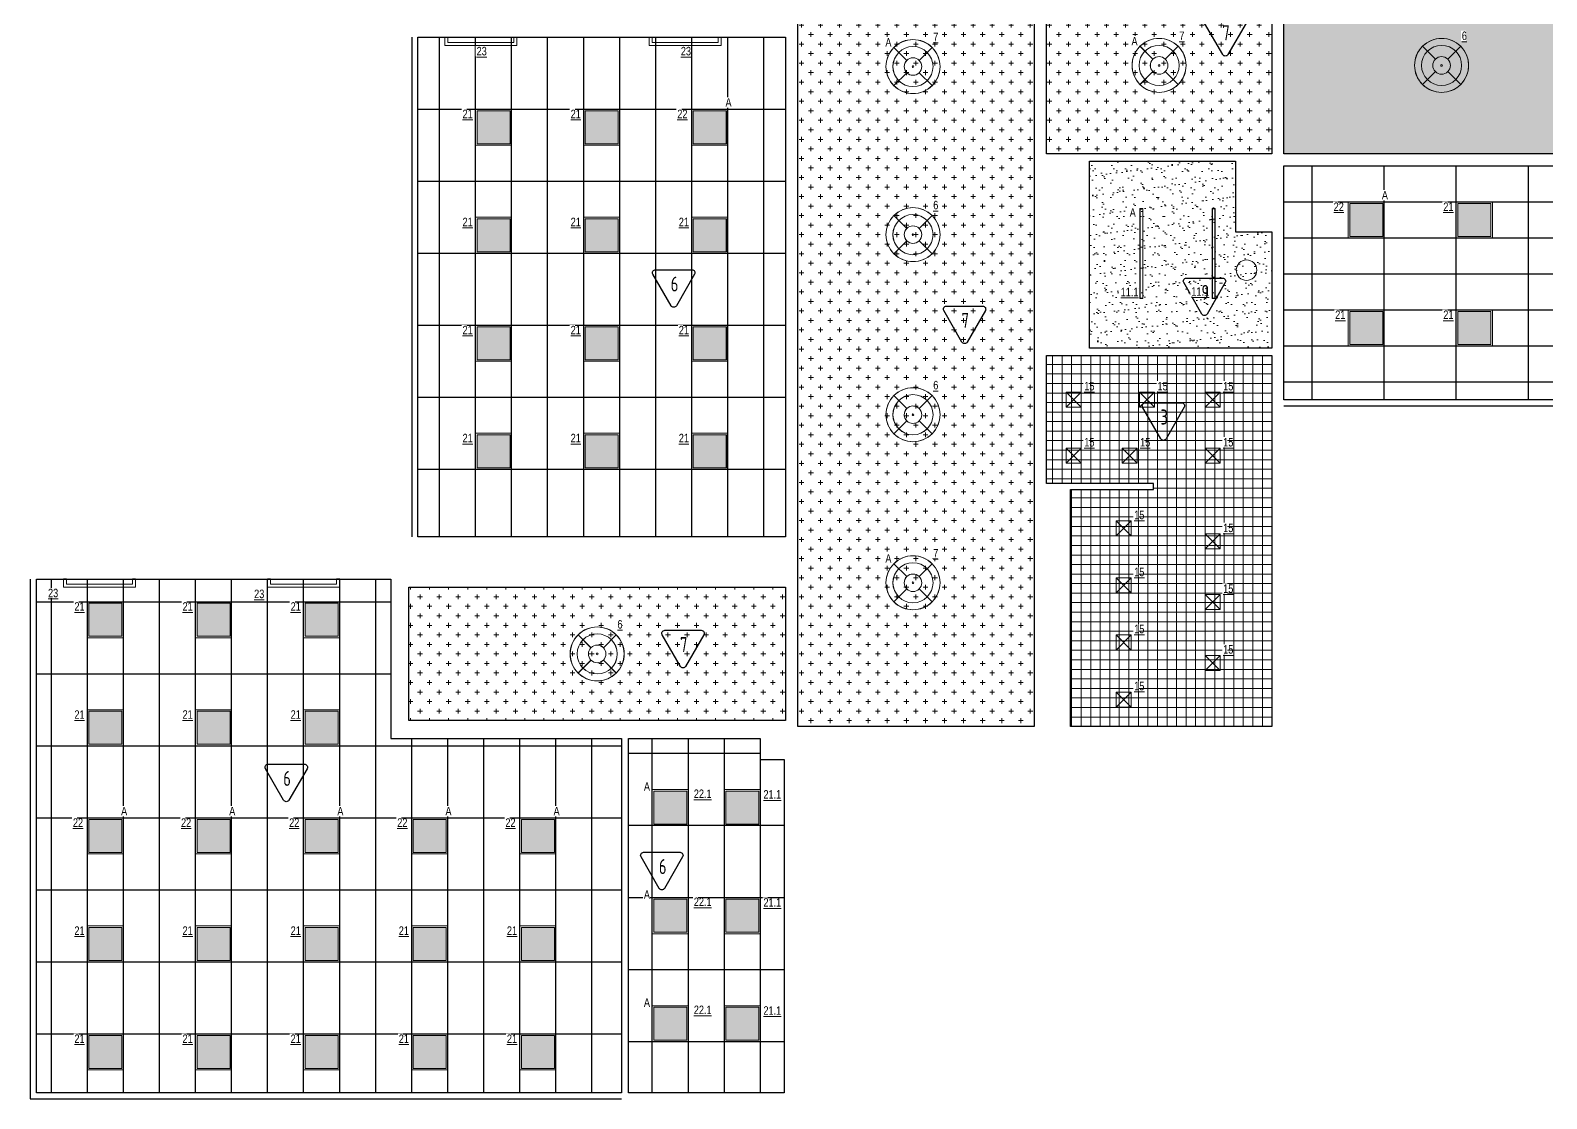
# Model space of a CAD drawing. Header units: millimetres. Extents: x -510890 to 418982, y -118257 to 141350.
# Drawn here: x 58322 to 83567, y 55456 to 73255 of the extents above; entities that cross this region are included whole.
import ezdxf

# ---------------------------------------------------------------- set-up
doc = ezdxf.new("R2010")
doc.units = ezdxf.units.MM
for name, color, linetype, lineweight in [('_ЭОМ_ОБЩ_Освещение_текст', 250, 'Continuous', 18), ('_ЭОМ_ОБЩ_Освещение_текст тип светильника', 172, 'Continuous', 50), ('_ЭОМ_светильник А', 1, 'Continuous', 35), ('_ЭОМ_светильник Р', 4, 'Continuous', 35), ('АР_Потолки_Штриховка', 252, 'Continuous', 0)]:
    doc.layers.add(name, color=color, linetype=linetype, lineweight=lineweight)
doc.layers.add('X-ref Light', color=250, linetype='Continuous')
doc.layers.add('АР_Потолок_Грильято_черный_50х50', color=7, linetype='Continuous', lineweight=5, true_color=0xfa3e00)
doc.layers.add('АР_Потолок_Покраска', color=7, linetype='Continuous', lineweight=5, true_color=0x007399)
doc.layers.get('X-ref Light').off()
doc.styles.add('ISOCPEUR', font='isocpeur.ttf', dxfattribs={"height": 800})
doc.styles.add('ГОСТ', font='cad.shx', dxfattribs={"width": 0.8})
pattern_1 = [(0, (134938.16, 0), (158.75, 158.75), [79.375, -238.125]), (90, (134977.84, -39.69), (-158.75, 158.75), [79.375, -238.125])]

# ---------------------------------------------------------------- blocks, each defined once
blk = doc.blocks.new('A$C4757d704')
at = {"true_color": 0xf8f6b0, "transparency": 33554687}
h = blk.add_hatch(color=51, dxfattribs=at)
h.dxf.hatch_style = 1
h.paths.add_polyline_path([(214, 686), (132, 768, 0.198841), (0, 450, 0.198983), (132, 132), (214, 214, -0.198912), (116, 450, -0.198912)])
edge = h.paths.add_edge_path()
edge.add_arc((450, 450), 334, 135, 180)
edge.add_arc((450, 450), 334, 180, 225)
edge.add_line((214, 214), (347, 347))
edge.add_ellipse((450, 450), major_axis=(-146, 0), ratio=1, start_angle=315, end_angle=405, ccw=False)
edge.add_line((347, 553), (214, 686))
edge = h.paths.add_edge_path()
edge.add_line((214, 686), (347, 553))
edge.add_ellipse((450, 450), major_axis=(-146, 0), ratio=1, start_angle=225, end_angle=315, ccw=False)
edge.add_line((553, 553), (686, 686))
edge.add_arc((450, 450), 334, 45, 135)
h.paths.add_polyline_path([(132, 768), (214, 686, -0.414214), (686, 686), (768, 768, 0.414374)])
h.paths.add_polyline_path([(768, 768), (686, 686, -0.198912), (784, 450, -0.198912), (686, 214), (768, 132, 0.198983), (900, 450, 0.198841)])
edge = h.paths.add_edge_path()
edge.add_line((686, 686), (553, 553))
edge.add_ellipse((450, 450), major_axis=(-146, 0), ratio=1, start_angle=495, end_angle=585, ccw=False)
edge.add_line((553, 347), (686, 214))
edge.add_arc((450, 450), 334, 315, 360)
edge.add_arc((450, 450), 334, 0, 45)
edge = h.paths.add_edge_path()
edge.add_ellipse((450, 450), major_axis=(-146, 0), ratio=1, start_angle=405, end_angle=495, ccw=False)
edge.add_line((347, 347), (214, 214))
edge.add_arc((450, 450), 334, 225, 315)
edge.add_line((686, 214), (553, 347))
h.paths.add_polyline_path([(768, 132), (686, 214, -0.414214), (214, 214), (132, 132, 0.414054)])
edge = h.paths.add_edge_path()
edge.add_ellipse((450, 450), major_axis=(-146, 0), ratio=1, start_angle=495, end_angle=585)
edge.add_ellipse((450, 450), major_axis=(-146, 0), ratio=1, start_angle=225, end_angle=315)
edge.add_ellipse((450, 450), major_axis=(-146, 0), ratio=1, start_angle=315, end_angle=405)
edge.add_ellipse((450, 450), major_axis=(-146, 0), ratio=1, start_angle=405, end_angle=495)
edge = h.paths.add_edge_path(flags=0)
edge.add_ellipse((450, 450), major_axis=(-14.6, 0), ratio=1, start_angle=0, end_angle=360)
edge = h.paths.add_edge_path(flags=16)
edge.add_ellipse((450, 450), major_axis=(-14.6, 0), ratio=1, start_angle=0, end_angle=360)
at = {"layer": 'АР_Потолки_Штриховка', "color": 18, "ltscale": 100, "true_color": 0x000000}
for points in [[(132, 768), (347, 553)], [(768, 768), (553, 553)], [(347, 347), (132, 132)], [(553, 347), (768, 132)]]:
    blk.add_lwpolyline(points, dxfattribs=at)
for radius in [450, 334]:
    blk.add_circle((450, 450), radius, dxfattribs=at)
for major_axis in [(-146, 0), (-146, 0), (-14.6, 0)]:
    blk.add_ellipse((450, 450), major_axis=major_axis, ratio=1, start_param=3.926991, end_param=10.210176, dxfattribs=at)
blk = doc.blocks.new('RVE-PLS5070-1500-P')
at = {"color": 0, "linetype": 'ByBlock', "lineweight": -2, "ltscale": 40}
for points in [[(750, -25), (-750, -25), (-750, 25), (750, 25)], [(745, -20), (-745, -20), (-745, 20), (745, 20)]]:
    blk.add_lwpolyline(points, close=True, dxfattribs=at)
blk = doc.blocks.new('Кососвет')
at = {"color": 0, "linetype": 'ByBlock', "lineweight": -2, "ltscale": 40}
for points in [[(-600, 26), (600, 26), (600, -111)], [(-600, 26), (-600, -111)], [(-600, -111), (-550, -111)], [(-550, -24), (550, -24)], [(-550, -111), (-550, -24)], [(600, -111), (550, -111), (550, -24)]]:
    blk.add_lwpolyline(points, dxfattribs=at)
blk = doc.blocks.new('RVE-SLIM-PRIME-595')
at = {"color": 0, "linetype": 'ByBlock', "lineweight": -2, "ltscale": 40}
for points in [[(300, -300), (-300, -300), (-300, 300), (300, 300)], [(275, -275), (-275, -275), (-275, 275), (275, 275)]]:
    blk.add_lwpolyline(points, close=True, dxfattribs=at)
blk = doc.blocks.new('светильник школа коридор')
at = {"color": 0, "linetype": 'ByBlock', "lineweight": -2}
for points in [[(-318, 318), (-103, 103)], [(318, 318), (103, 103)], [(-103, -103), (-318, -318)], [(103, -103), (318, -318)]]:
    blk.add_lwpolyline(points, dxfattribs=at)
blk.add_circle((0, 0), 334, dxfattribs=at)
for major_axis in [(-450, 0), (-146, 0), (-146, 0), (-14.6, 0)]:
    blk.add_ellipse((0, 0), major_axis=major_axis, ratio=1, start_param=3.926991, end_param=10.210176, dxfattribs=at)
blk = doc.blocks.new('40 НА 40 ГРИЛЬЯТО ДЛЯ 50')
at = {"color": 0, "linetype": 'ByBlock', "lineweight": -2, "ltscale": 100}
for points in [[(125, -125), (-125, -125), (-125, 125), (125, 125), (125, -125)], [(125, 125), (-125, -125)], [(-125, 125), (125, -125)]]:
    blk.add_lwpolyline(points, dxfattribs=at)
blk = doc.blocks.new('A$C3d4fb99f')
at = {"layer": '_ЭОМ_ОБЩ_Освещение_текст', "color": 18, "lineweight": 18, "ltscale": 100, "true_color": 0x000000}
blk.add_circle((15639, -14951), 171, dxfattribs=at)
at = {"layer": 'АР_Потолки_Штриховка', "color": 18, "lineweight": 18, "ltscale": 100, "true_color": 0x000000}
for points in [[(3403, -12869), (2803, -12869), (2803, -12269), (3403, -12269)], [(3378, -12844), (2828, -12844), (2828, -12294), (3378, -12294)], [(5203, -12869), (4603, -12869), (4603, -12269), (5203, -12269)], [(5178, -12844), (4628, -12844), (4628, -12294), (5178, -12294)], [(7003, -12869), (6403, -12869), (6403, -12269), (7003, -12269)], [(6978, -12844), (6428, -12844), (6428, -12294), (6978, -12294)], [(17931, -14414), (17331, -14414), (17331, -13814), (17931, -13814)], [(17906, -14389), (17356, -14389), (17356, -13839), (17906, -13839)], [(19731, -14414), (19131, -14414), (19131, -13814), (19731, -13814)], [(19706, -14389), (19156, -14389), (19156, -13839), (19706, -13839)], [(3403, -14669), (2803, -14669), (2803, -14069), (3403, -14069)], [(3378, -14644), (2828, -14644), (2828, -14094), (3378, -14094)], [(5203, -14669), (4603, -14669), (4603, -14069), (5203, -14069)], [(5178, -14644), (4628, -14644), (4628, -14094), (5178, -14094)], [(7003, -14669), (6403, -14669), (6403, -14069), (7003, -14069)], [(6978, -14644), (6428, -14644), (6428, -14094), (6978, -14094)], [(17931, -16214), (17331, -16214), (17331, -15614), (17931, -15614)], [(17906, -16189), (17356, -16189), (17356, -15639), (17906, -15639)], [(19731, -16214), (19131, -16214), (19131, -15614), (19731, -15614)], [(19706, -16189), (19156, -16189), (19156, -15639), (19706, -15639)], [(3403, -16469), (2803, -16469), (2803, -15869), (3403, -15869)], [(3378, -16444), (2828, -16444), (2828, -15894), (3378, -15894)], [(5203, -16469), (4603, -16469), (4603, -15869), (5203, -15869)], [(5178, -16444), (4628, -16444), (4628, -15894), (5178, -15894)], [(7003, -16469), (6403, -16469), (6403, -15869), (7003, -15869)], [(6978, -16444), (6428, -16444), (6428, -15894), (6978, -15894)], [(3403, -18269), (2803, -18269), (2803, -17669), (3403, -17669)], [(5203, -18269), (4603, -18269), (4603, -17669), (5203, -17669)], [(7003, -18269), (6403, -18269), (6403, -17669), (7003, -17669)], [(3378, -18244), (2828, -18244), (2828, -17694), (3378, -17694)], [(5178, -18244), (4628, -18244), (4628, -17694), (5178, -17694)], [(6978, -18244), (6428, -18244), (6428, -17694), (6978, -17694)], [(-3059, -21075), (-3659, -21075), (-3659, -20475), (-3059, -20475)], [(-3084, -21050), (-3634, -21050), (-3634, -20500), (-3084, -20500)], [(-1259, -21075), (-1859, -21075), (-1859, -20475), (-1259, -20475)], [(-1284, -21050), (-1834, -21050), (-1834, -20500), (-1284, -20500)], [(541, -21075), (-59, -21075), (-59, -20475), (541, -20475)], [(516, -21050), (-34, -21050), (-34, -20500), (516, -20500)], [(-3059, -22875), (-3659, -22875), (-3659, -22275), (-3059, -22275)], [(-3084, -22850), (-3634, -22850), (-3634, -22300), (-3084, -22300)], [(-1259, -22875), (-1859, -22875), (-1859, -22275), (-1259, -22275)], [(-1284, -22850), (-1834, -22850), (-1834, -22300), (-1284, -22300)], [(541, -22875), (-59, -22875), (-59, -22275), (541, -22275)], [(516, -22850), (-34, -22850), (-34, -22300), (516, -22300)], [(-3059, -24675), (-3659, -24675), (-3659, -24075), (-3059, -24075)], [(-3084, -24650), (-3634, -24650), (-3634, -24100), (-3084, -24100)], [(-1259, -24675), (-1859, -24675), (-1859, -24075), (-1259, -24075)], [(-1284, -24650), (-1834, -24650), (-1834, -24100), (-1284, -24100)], [(541, -24675), (-59, -24675), (-59, -24075), (541, -24075)], [(516, -24650), (-34, -24650), (-34, -24100), (516, -24100)], [(2341, -24675), (1741, -24675), (1741, -24075), (2341, -24075)], [(2316, -24650), (1766, -24650), (1766, -24100), (2316, -24100)], [(4141, -24675), (3541, -24675), (3541, -24075), (4141, -24075)], [(4116, -24650), (3566, -24650), (3566, -24100), (4116, -24100)], [(-3059, -26475), (-3659, -26475), (-3659, -25875), (-3059, -25875)], [(-3084, -26450), (-3634, -26450), (-3634, -25900), (-3084, -25900)], [(-1259, -26475), (-1859, -26475), (-1859, -25875), (-1259, -25875)], [(-1284, -26450), (-1834, -26450), (-1834, -25900), (-1284, -25900)], [(541, -26475), (-59, -26475), (-59, -25875), (541, -25875)], [(516, -26450), (-34, -26450), (-34, -25900), (516, -25900)], [(2341, -26475), (1741, -26475), (1741, -25875), (2341, -25875)], [(2316, -26450), (1766, -26450), (1766, -25900), (2316, -25900)], [(4141, -26475), (3541, -26475), (3541, -25875), (4141, -25875)], [(4116, -26450), (3566, -26450), (3566, -25900), (4116, -25900)], [(-3059, -28275), (-3659, -28275), (-3659, -27675), (-3059, -27675)], [(-3084, -28250), (-3634, -28250), (-3634, -27700), (-3084, -27700)], [(-1259, -28275), (-1859, -28275), (-1859, -27675), (-1259, -27675)], [(-1284, -28250), (-1834, -28250), (-1834, -27700), (-1284, -27700)], [(541, -28275), (-59, -28275), (-59, -27675), (541, -27675)], [(516, -28250), (-34, -28250), (-34, -27700), (516, -27700)], [(2341, -28275), (1741, -28275), (1741, -27675), (2341, -27675)], [(2316, -28250), (1766, -28250), (1766, -27700), (2316, -27700)], [(4141, -28275), (3541, -28275), (3541, -27675), (4141, -27675)], [(4116, -28250), (3566, -28250), (3566, -27700), (4116, -27700)]]:
    blk.add_lwpolyline(points, close=True, dxfattribs=at)
at = {"layer": '_ЭОМ_светильник А', "color": 18, "lineweight": 18, "ltscale": 100, "true_color": 0x000000}
for p in [(6703, -12569), (17631, -14114), (6046, -23905), (-3359, -24375), (-1559, -24375), (241, -24375), (2041, -24375), (3841, -24375), (6046, -25705), (6046, -27505)]:
    blk.add_blockref('RVE-SLIM-PRIME-595', p, dxfattribs=at)
at = {"layer": '_ЭОМ_светильник Р', "color": 18, "lineweight": 18, "ltscale": 100, "true_color": 0x000000, "rotation": 180}
for p in [(2891, -11180), (6291, -11180), (-3459, -20207), (-59, -20207)]:
    blk.add_blockref('Кососвет', p, dxfattribs=at)
at = {"layer": '_ЭОМ_светильник Р', "color": 18, "lineweight": 18, "ltscale": 100, "true_color": 0x000000}
for name, p in [('светильник школа коридор', (18886, -11540)), ('RVE-SLIM-PRIME-595', (3103, -12569)), ('RVE-SLIM-PRIME-595', (4903, -12569)), ('светильник школа коридор', (10086, -14359)), ('RVE-SLIM-PRIME-595', (19431, -14114)), ('RVE-SLIM-PRIME-595', (3103, -14369)), ('RVE-SLIM-PRIME-595', (4903, -14369)), ('RVE-SLIM-PRIME-595', (6703, -14369)), ('RVE-SLIM-PRIME-595', (17631, -15914)), ('RVE-SLIM-PRIME-595', (19431, -15914)), ('RVE-SLIM-PRIME-595', (3103, -16169)), ('RVE-SLIM-PRIME-595', (4903, -16169)), ('RVE-SLIM-PRIME-595', (6703, -16169)), ('светильник школа коридор', (10086, -17359)), ('40 НА 40 ГРИЛЬЯТО ДЛЯ 50', (12762, -17108)), ('40 НА 40 ГРИЛЬЯТО ДЛЯ 50', (13982, -17108)), ('40 НА 40 ГРИЛЬЯТО ДЛЯ 50', (15075, -17108)), ('RVE-SLIM-PRIME-595', (3103, -17969)), ('RVE-SLIM-PRIME-595', (4903, -17969)), ('RVE-SLIM-PRIME-595', (6703, -17969)), ('40 НА 40 ГРИЛЬЯТО ДЛЯ 50', (12762, -18042)), ('40 НА 40 ГРИЛЬЯТО ДЛЯ 50', (13692, -18042)), ('40 НА 40 ГРИЛЬЯТО ДЛЯ 50', (15075, -18042)), ('40 НА 40 ГРИЛЬЯТО ДЛЯ 50', (13594, -19254)), ('40 НА 40 ГРИЛЬЯТО ДЛЯ 50', (15075, -19468)), ('40 НА 40 ГРИЛЬЯТО ДЛЯ 50', (13594, -20204)), ('40 НА 40 ГРИЛЬЯТО ДЛЯ 50', (15075, -20481)), ('RVE-SLIM-PRIME-595', (-3359, -20775)), ('RVE-SLIM-PRIME-595', (-1559, -20775)), ('RVE-SLIM-PRIME-595', (241, -20775)), ('светильник школа коридор', (4828, -21344)), ('40 НА 40 ГРИЛЬЯТО ДЛЯ 50', (13594, -21154)), ('40 НА 40 ГРИЛЬЯТО ДЛЯ 50', (15075, -21493)), ('40 НА 40 ГРИЛЬЯТО ДЛЯ 50', (13594, -22104)), ('RVE-SLIM-PRIME-595', (-3359, -22575)), ('RVE-SLIM-PRIME-595', (-1559, -22575)), ('RVE-SLIM-PRIME-595', (241, -22575)), ('RVE-SLIM-PRIME-595', (7246, -23905)), ('RVE-SLIM-PRIME-595', (7246, -25705)), ('RVE-SLIM-PRIME-595', (-3359, -26175)), ('RVE-SLIM-PRIME-595', (-1559, -26175)), ('RVE-SLIM-PRIME-595', (241, -26175)), ('RVE-SLIM-PRIME-595', (2041, -26175)), ('RVE-SLIM-PRIME-595', (3841, -26175)), ('RVE-SLIM-PRIME-595', (7246, -27505)), ('RVE-SLIM-PRIME-595', (-3359, -27975)), ('RVE-SLIM-PRIME-595', (-1559, -27975)), ('RVE-SLIM-PRIME-595', (241, -27975)), ('RVE-SLIM-PRIME-595', (2041, -27975)), ('RVE-SLIM-PRIME-595', (3841, -27975))]:
    blk.add_blockref(name, p, dxfattribs=at)
at = {"layer": 'X-ref Light', "color": 18, "linetype": 'ByBlock', "lineweight": 18, "ltscale": 40, "true_color": 0x000000}
for p in [(13733, -11990), (18436, -11990), (9636, -12009), (9636, -14809), (9636, -17809), (9636, -20609), (4378, -21794)]:
    blk.add_blockref('A$C4757d704', p, dxfattribs=at)
at = {"layer": '_ЭОМ_ОБЩ_Освещение_текст тип светильника', "color": 18, "lineweight": 18, "ltscale": 40, "true_color": 0x000000, "char_height": 142.2, "width": 55.87, "attachment_point": 1, "style": 'ГОСТ', "bg_fill": 3, "box_fill_scale": 1.1, "bg_fill_color": 256, "bg_fill_transparency": 0}
for insert in [(13544, -15244), (14720, -15236)]:
    blk.add_mtext('{\\L11.1}', dxfattribs=dict(at, insert=insert))
at = {"layer": '_ЭОМ_светильник А', "color": 18, "lineweight": 18, "ltscale": 100, "true_color": 0x000000, "insert": (13694, -13920), "char_height": 142, "width": 86.04, "attachment_point": 1, "style": 'ГОСТ', "bg_fill": 3, "box_fill_scale": 1.1, "bg_fill_color": 256, "bg_fill_transparency": 0}
blk.add_mtext('А', dxfattribs=at)
at = {"layer": '_ЭОМ_светильник А', "color": 18, "lineweight": 18, "ltscale": 100, "true_color": 0x000000, "rotation": 269.9999999999999}
blk.add_blockref('RVE-PLS5070-1500-P', (13890, -14672), dxfattribs=at)
at = {"layer": '_ЭОМ_светильник Р', "color": 18, "lineweight": 18, "ltscale": 100, "true_color": 0x000000, "rotation": 269.9999999999999}
blk.add_blockref('RVE-PLS5070-1500-P', (15090, -14672), dxfattribs=at)
at = {"layer": '_ЭОМ_ОБЩ_Освещение_текст тип светильника', "color": 18, "lineweight": 18, "ltscale": 40, "true_color": 0x000000, "char_height": 142.2, "width": 55.87, "attachment_point": 1, "style": 'ГОСТ', "bg_fill": 3, "box_fill_scale": 1.1, "bg_fill_color": 256, "bg_fill_transparency": 0}
for s, insert in [('{\\L6}', (19223, -10975)), ('{\\L23}', (2821, -11231)), ('{\\L23}', (6221, -11231)), ('{\\L21}', (2587, -12277)), ('{\\L21}', (4387, -12277)), ('{\\L22}', (6162, -12277)), ('{\\L6}', (10423, -13795)), ('{\\L22}', (17090, -13822)), ('{\\L21}', (18915, -13822)), ('{\\L21}', (2587, -14077)), ('{\\L21}', (4387, -14077)), ('{\\L21}', (6187, -14077)), ('{\\L21}', (17115, -15622)), ('{\\L21}', (18915, -15622)), ('{\\L21}', (2587, -15877)), ('{\\L21}', (4387, -15877)), ('{\\L21}', (6187, -15877)), ('{\\L6}', (10423, -16795)), ('{\\L15}', (12938, -16812)), ('{\\L15}', (14157, -16812)), ('{\\L15}', (15250, -16812)), ('{\\L21}', (2587, -17677)), ('{\\L21}', (4387, -17677)), ('{\\L21}', (6187, -17677)), ('{\\L15}', (12938, -17746)), ('{\\L15}', (13867, -17746)), ('{\\L15}', (15250, -17746)), ('{\\L15}', (13769, -18958)), ('{\\L15}', (15250, -19173)), ('{\\L15}', (13769, -19908)), ('{\\L15}', (15250, -20185)), ('{\\L23}', (-4314, -20258)), ('{\\L23}', (-883, -20273)), ('{\\L21}', (-3875, -20483)), ('{\\L21}', (-2075, -20483)), ('{\\L21}', (-275, -20483)), ('{\\L6}', (5165, -20780)), ('{\\L15}', (13769, -20858)), ('{\\L15}', (15250, -21198)), ('{\\L15}', (13769, -21808)), ('{\\L21}', (-3875, -22283)), ('{\\L21}', (-2075, -22283)), ('{\\L21}', (-275, -22283)), ('{\\L22.1}', (6437, -23603)), ('{\\L21.1}', (7596, -23614)), ('{\\L22}', (-3900, -24083)), ('{\\L22}', (-2100, -24083)), ('{\\L22}', (-300, -24083)), ('{\\L22}', (1500, -24083)), ('{\\L22}', (3300, -24083)), ('{\\L22.1}', (6437, -25403)), ('{\\L21.1}', (7596, -25414)), ('{\\L21}', (-3875, -25883)), ('{\\L21}', (-2075, -25883)), ('{\\L21}', (-275, -25883)), ('{\\L21}', (1525, -25883)), ('{\\L21}', (3325, -25883)), ('{\\L22.1}', (6437, -27203)), ('{\\L21.1}', (7596, -27214)), ('{\\L21}', (-3875, -27683)), ('{\\L21}', (-2075, -27683)), ('{\\L21}', (-275, -27683)), ('{\\L21}', (1525, -27683)), ('{\\L21}', (3325, -27683))]:
    blk.add_mtext(s, dxfattribs=dict(at, insert=insert))
at = {"layer": '_ЭОМ_светильник А', "color": 18, "lineweight": 18, "ltscale": 100, "true_color": 0x000000, "char_height": 142, "width": 86.04, "attachment_point": 1, "style": 'ГОСТ', "bg_fill": 3, "box_fill_scale": 1.1, "bg_fill_color": 256, "bg_fill_transparency": 0}
for insert in [(9626, -11084, 0), (13724, -11065, 0), (6964, -12086), (17892, -13631), (9626, -19684, 0), (5606, -23482, 0), (-3098, -23892), (-1298, -23892), (502, -23892), (2302, -23892), (4102, -23892), (5606, -25282, 0), (5606, -27082, 0)]:
    blk.add_mtext('А', dxfattribs=dict(at, insert=insert))
at = {"layer": '_ЭОМ_светильник А', "color": 18, "lineweight": 18, "ltscale": 100, "true_color": 0x000000}
for p in [(10086, -11559), (14183, -11540), (10086, -20159)]:
    blk.add_blockref('светильник школа коридор', p, dxfattribs=at)
at = {"layer": '_ЭОМ_ОБЩ_Освещение_текст тип светильника', "color": 18, "lineweight": 18, "ltscale": 40, "true_color": 0x000000, "char_height": 142.2, "width": 55.87, "attachment_point": 1, "style": 'ГОСТ', "bg_fill": 3, "box_fill_scale": 1.1, "bg_fill_color": 256, "bg_fill_transparency": 0}
for insert in [(10423, -10995), (14520, -10975), (10423, -19595)]:
    blk.add_mtext('{\\L7}', dxfattribs=dict(at, insert=insert))

msp = doc.modelspace()

# ---------------------------------------------------------------- hatches: boundary and pattern name
at = {"layer": 'АР_Потолки_Штриховка', "ltscale": 100, "true_color": 0xf8f6b0}
h = msp.add_hatch(color=51, dxfattribs=at)
h.dxf.hatch_style = 1
h.paths.add_polyline_path([(65760, 71365.7), (66310, 71365.7), (66310, 71915.7), (65760, 71915.7)])
h = msp.add_hatch(color=51, dxfattribs=at)
h.dxf.hatch_style = 1
h.paths.add_polyline_path([(67560, 71365.7), (68110, 71365.7), (68110, 71915.7), (67560, 71915.7)])
h = msp.add_hatch(color=51, dxfattribs=at)
h.dxf.hatch_style = 1
h.paths.add_polyline_path([(69360, 71365.7), (69910, 71365.7), (69910, 71915.7), (69360, 71915.7)])
h = msp.add_hatch(color=51, dxfattribs=at)
h.dxf.hatch_style = 1
h.paths.add_polyline_path([(80287.5, 69820.7), (80837.5, 69820.7), (80837.5, 70370.7), (80287.5, 70370.7)])
h = msp.add_hatch(color=51, dxfattribs=at)
h.dxf.hatch_style = 1
h.paths.add_polyline_path([(82087.5, 69820.7), (82637.5, 69820.7), (82637.5, 70370.7), (82087.5, 70370.7)])
h = msp.add_hatch(color=51, dxfattribs=at)
h.dxf.hatch_style = 1
h.paths.add_polyline_path([(65760, 69565.7), (66310, 69565.7), (66310, 70115.7), (65760, 70115.7)])
h = msp.add_hatch(color=51, dxfattribs=at)
h.dxf.hatch_style = 1
h.paths.add_polyline_path([(67560, 69565.7), (68110, 69565.7), (68110, 70115.7), (67560, 70115.7)])
h = msp.add_hatch(color=51, dxfattribs=at)
h.dxf.hatch_style = 1
h.paths.add_polyline_path([(69360, 69565.7), (69910, 69565.7), (69910, 70115.7), (69360, 70115.7)])
h = msp.add_hatch(color=51, dxfattribs=at)
h.dxf.hatch_style = 1
h.paths.add_polyline_path([(80287.5, 68020.7), (80837.5, 68020.7), (80837.5, 68570.7), (80287.5, 68570.7)])
h = msp.add_hatch(color=51, dxfattribs=at)
h.dxf.hatch_style = 1
h.paths.add_polyline_path([(82087.5, 68020.7), (82637.5, 68020.7), (82637.5, 68570.7), (82087.5, 68570.7)])
h = msp.add_hatch(color=51, dxfattribs=at)
h.dxf.hatch_style = 1
h.paths.add_polyline_path([(65760, 67765.7), (66310, 67765.7), (66310, 68315.7), (65760, 68315.7)])
h = msp.add_hatch(color=51, dxfattribs=at)
h.dxf.hatch_style = 1
h.paths.add_polyline_path([(67560, 67765.7), (68110, 67765.7), (68110, 68315.7), (67560, 68315.7)])
h = msp.add_hatch(color=51, dxfattribs=at)
h.dxf.hatch_style = 1
h.paths.add_polyline_path([(69360, 67765.7), (69910, 67765.7), (69910, 68315.7), (69360, 68315.7)])
h = msp.add_hatch(color=51, dxfattribs=at)
h.dxf.hatch_style = 1
h.paths.add_polyline_path([(65760, 65965.7), (66310, 65965.7), (66310, 66515.7), (65760, 66515.7)])
h = msp.add_hatch(color=51, dxfattribs=at)
h.dxf.hatch_style = 1
h.paths.add_polyline_path([(67560, 65965.7), (68110, 65965.7), (68110, 66515.7), (67560, 66515.7)])
h = msp.add_hatch(color=51, dxfattribs=at)
h.dxf.hatch_style = 1
h.paths.add_polyline_path([(69360, 65965.7), (69910, 65965.7), (69910, 66515.7), (69360, 66515.7)])
h = msp.add_hatch(color=51, dxfattribs=at)
h.dxf.hatch_style = 1
h.paths.add_polyline_path([(59297.5, 63159.7), (59847.5, 63159.7), (59847.5, 63709.7), (59297.5, 63709.7)])
h = msp.add_hatch(color=51, dxfattribs=at)
h.dxf.hatch_style = 1
h.paths.add_polyline_path([(61097.5, 63159.7), (61647.5, 63159.7), (61647.5, 63709.7), (61097.5, 63709.7)])
h = msp.add_hatch(color=51, dxfattribs=at)
h.dxf.hatch_style = 1
h.paths.add_polyline_path([(62897.5, 63159.7), (63447.5, 63159.7), (63447.5, 63709.7), (62897.5, 63709.7)])
h = msp.add_hatch(color=51, dxfattribs=at)
h.dxf.hatch_style = 1
h.paths.add_polyline_path([(59297.5, 61359.7), (59847.5, 61359.7), (59847.5, 61909.7), (59297.5, 61909.7)])
h = msp.add_hatch(color=51, dxfattribs=at)
h.dxf.hatch_style = 1
h.paths.add_polyline_path([(61097.5, 61359.7), (61647.5, 61359.7), (61647.5, 61909.7), (61097.5, 61909.7)])
h = msp.add_hatch(color=51, dxfattribs=at)
h.dxf.hatch_style = 1
h.paths.add_polyline_path([(62897.5, 61359.7), (63447.5, 61359.7), (63447.5, 61909.7), (62897.5, 61909.7)])
h = msp.add_hatch(color=51, dxfattribs=at)
h.dxf.hatch_style = 1
h.paths.add_polyline_path([(68702.5, 60029.7), (69252.5, 60029.7), (69252.5, 60579.7), (68702.5, 60579.7)])
h = msp.add_hatch(color=51, dxfattribs=at)
h.dxf.hatch_style = 1
h.paths.add_polyline_path([(69902.5, 60029.7), (70452.5, 60029.7), (70452.5, 60579.7), (69902.5, 60579.7)])
h = msp.add_hatch(color=51, dxfattribs=at)
h.dxf.hatch_style = 1
h.paths.add_polyline_path([(59297.5, 59559.7), (59847.5, 59559.7), (59847.5, 60109.7), (59297.5, 60109.7)])
h = msp.add_hatch(color=51, dxfattribs=at)
h.dxf.hatch_style = 1
h.paths.add_polyline_path([(61097.5, 59559.7), (61647.5, 59559.7), (61647.5, 60109.7), (61097.5, 60109.7)])
h = msp.add_hatch(color=51, dxfattribs=at)
h.dxf.hatch_style = 1
h.paths.add_polyline_path([(62897.5, 59559.7), (63447.5, 59559.7), (63447.5, 60109.7), (62897.5, 60109.7)])
h = msp.add_hatch(color=51, dxfattribs=at)
h.dxf.hatch_style = 1
h.paths.add_polyline_path([(64697.5, 59559.7), (65247.5, 59559.7), (65247.5, 60109.7), (64697.5, 60109.7)])
h = msp.add_hatch(color=51, dxfattribs=at)
h.dxf.hatch_style = 1
h.paths.add_polyline_path([(66497.5, 59559.7), (67047.5, 59559.7), (67047.5, 60109.7), (66497.5, 60109.7)])
h = msp.add_hatch(color=51, dxfattribs=at)
h.dxf.hatch_style = 1
h.paths.add_polyline_path([(68702.5, 58229.7), (69252.5, 58229.7), (69252.5, 58779.7), (68702.5, 58779.7)])
h = msp.add_hatch(color=51, dxfattribs=at)
h.dxf.hatch_style = 1
h.paths.add_polyline_path([(69902.5, 58229.7), (70452.5, 58229.7), (70452.5, 58779.7), (69902.5, 58779.7)])
h = msp.add_hatch(color=51, dxfattribs=at)
h.dxf.hatch_style = 1
h.paths.add_polyline_path([(59297.5, 57759.7), (59847.5, 57759.7), (59847.5, 58309.7), (59297.5, 58309.7)])
h = msp.add_hatch(color=51, dxfattribs=at)
h.dxf.hatch_style = 1
h.paths.add_polyline_path([(61097.5, 57759.7), (61647.5, 57759.7), (61647.5, 58309.7), (61097.5, 58309.7)])
h = msp.add_hatch(color=51, dxfattribs=at)
h.dxf.hatch_style = 1
h.paths.add_polyline_path([(62897.5, 57759.7), (63447.5, 57759.7), (63447.5, 58309.7), (62897.5, 58309.7)])
h = msp.add_hatch(color=51, dxfattribs=at)
h.dxf.hatch_style = 1
h.paths.add_polyline_path([(64697.5, 57759.7), (65247.5, 57759.7), (65247.5, 58309.7), (64697.5, 58309.7)])
h = msp.add_hatch(color=51, dxfattribs=at)
h.dxf.hatch_style = 1
h.paths.add_polyline_path([(66497.5, 57759.7), (67047.5, 57759.7), (67047.5, 58309.7), (66497.5, 58309.7)])
h = msp.add_hatch(color=51, dxfattribs=at)
h.dxf.hatch_style = 1
h.paths.add_polyline_path([(68702.5, 56429.7), (69252.5, 56429.7), (69252.5, 56979.7), (68702.5, 56979.7)])
h = msp.add_hatch(color=51, dxfattribs=at)
h.dxf.hatch_style = 1
h.paths.add_polyline_path([(69902.5, 56429.7), (70452.5, 56429.7), (70452.5, 56979.7), (69902.5, 56979.7)])
h = msp.add_hatch(color=51, dxfattribs=at)
h.dxf.hatch_style = 1
h.paths.add_polyline_path([(59297.5, 55959.7), (59847.5, 55959.7), (59847.5, 56509.7), (59297.5, 56509.7)])
h = msp.add_hatch(color=51, dxfattribs=at)
h.dxf.hatch_style = 1
h.paths.add_polyline_path([(61097.5, 55959.7), (61647.5, 55959.7), (61647.5, 56509.7), (61097.5, 56509.7)])
h = msp.add_hatch(color=51, dxfattribs=at)
h.dxf.hatch_style = 1
h.paths.add_polyline_path([(62897.5, 55959.7), (63447.5, 55959.7), (63447.5, 56509.7), (62897.5, 56509.7)])
h = msp.add_hatch(color=51, dxfattribs=at)
h.dxf.hatch_style = 1
h.paths.add_polyline_path([(64697.5, 55959.7), (65247.5, 55959.7), (65247.5, 56509.7), (64697.5, 56509.7)])
h = msp.add_hatch(color=51, dxfattribs=at)
h.dxf.hatch_style = 1
h.paths.add_polyline_path([(66497.5, 55959.7), (67047.5, 55959.7), (67047.5, 56509.7), (66497.5, 56509.7)])
at = {"layer": 'АР_Потолок_Грильято_черный_50х50', "transparency": 33554559}
h = msp.add_hatch(dxfattribs=at)
h.set_pattern_fill('ANSI37', color=256, scale=50, angle=45)
h.set_pattern_definition([(90, (78992.46, 61655.68), (-158.75, 0), []), (180, (78992.46, 61655.68), (0, -158.75), [])])
h.paths.add_polyline_path([(75638.2, 65605.7), (77020.3, 65605.7), (77020.3, 65705.7), (75237.5, 65705.7), (75237.5, 67836.8), (78992.5, 67836.8), (78992.5, 61655.7), (75638.1, 61655.7)])
at = {"layer": 'АР_Потолок_Покраска'}
h = msp.add_hatch(dxfattribs=at)
h.set_pattern_fill('CROSS', color=256, scale=25)
h.set_pattern_definition(pattern_1)
h.paths.add_polyline_path([(71097.5, 75266.8), (74937.5, 75266.8), (74937.5, 73908.2), (75037.5, 73908.2), (75037.5, 71908.2), (75037.5, 61655.7), (71097.5, 61655.7)])
h = msp.add_hatch(dxfattribs=at)
h.set_pattern_fill('CROSS', color=256, scale=25)
h.set_pattern_definition([(0, (134938.16, 0.001), (158.75, 158.75), [79.375, -238.125]), (90, (134977.84, -39.69), (-158.75, 158.75), [79.375, -238.125])])
h.paths.add_polyline_path([(79192.5, 74144.5), (83997.5, 74144.5), (83997.5, 74865.7), (100757.5, 74865.7), (100757.5, 74144.5), (105607.5, 74144.5), (105607.5, 71195.7), (79192.5, 71195.7)])
h = msp.add_hatch(dxfattribs=at)
h.set_pattern_fill('CROSS', color=256, scale=25)
h.set_pattern_definition(pattern_1)
h.paths.add_polyline_path([(75237.5, 74244.5), (78992.5, 74244.5), (78992.5, 71195.7), (75237.5, 71195.7)])
h = msp.add_hatch(dxfattribs=at)
h.set_pattern_fill('AR-SAND', color=256, scale=5)
h.set_pattern_definition([(37.5, (-129534.28, 36204.57), (-8.00016, 244.70662), [0, -193.04, 0, -215.9, 0, -206.375]), (7.5, (-129534.28, 36204.57), (224.76164, 358.41255), [0, -104.14, 0, -173.99, 0, -66.675]), (327.5, (-129690.5, 36204.57), (395.49619, 0.7186), [0, -63.5, 0, -228.6, 0, -298.45]), (317.5, (-129690.5, 36204.57), (381.7782, 111.46466), [0, -31.75, 0, -149.86, 0, -171.45])])
h.paths.add_polyline_path([(78384.3, 71075.7), (78384.3, 69895.7), (78992.5, 69895.7), (78992.5, 67956.8), (75957.4, 67956.8), (75957.3, 71076)])
h = msp.add_hatch(dxfattribs=at)
h.set_pattern_fill('CROSS', color=256, scale=25)
h.set_pattern_definition(pattern_1)
h.paths.add_polyline_path([(64622.5, 63975.7), (70897.5, 63975.7), (70897.5, 61755.7), (64622.5, 61755.7)])

# ---------------------------------------------------------------- linework, layer by layer
for points in [[(71097.5, 75266.8), (74937.5, 75266.8), (74937.5, 73908.2), (75037.5, 73908.2), (75037.5, 71908.2), (75037.5, 61655.7), (71097.5, 61655.7)], [(79192.5, 74144.5), (83997.5, 74144.5), (83997.5, 74865.7), (100757.5, 74865.7), (100757.5, 74144.5), (105607.5, 74144.5), (105607.5, 71195.7), (79192.5, 71195.7)], [(75237.5, 74244.5), (78992.5, 74244.5), (78992.5, 71195.7), (75237.5, 71195.7)], [(64772.5, 73140.7), (70897.5, 73140.7), (70897.5, 64815.7), (64772.5, 64815.7)], [(78384.3, 71075.7), (78384.3, 69895.7), (78992.5, 69895.7), (78992.5, 67956.8), (75957.4, 67956.8), (75957.3, 71076)], [(79192.5, 70995.7), (87332.5, 70995.7), (87332.5, 67095.7), (79192.5, 67095.7)], [(75638.2, 65605.7), (77020.3, 65605.7), (77020.3, 65705.7), (75237.5, 65705.7), (75237.5, 67836.8), (78992.5, 67836.8), (78992.5, 61655.7), (75638.1, 61655.7)], [(58422.5, 64113.4), (64322.5, 64113.4), (64322.5, 61455.7), (68162.5, 61455.7), (68162.5, 55555.7), (58422.5, 55555.7)], [(64622.5, 63975.7), (70897.5, 63975.7), (70897.5, 61755.7), (64622.5, 61755.7)], [(68282.5, 61455.7), (70472.5, 61455.7), (70472.5, 61105.7), (70872.5, 61105.7), (70872.5, 55555.7), (68282.5, 55555.7)]]:
    msp.add_lwpolyline(points, close=True)
for points in [[(77914, 73450.3), (78520.2, 73450.3, -0.5773495), (78563.5, 73375.3), (78260.4, 72850.3, -0.5773541), (78173.8, 72850.3), (77870.7, 73375.3, -0.5773491), (77914, 73450.3, -0.0000017)], [(68731.3, 69265.6), (69337.5, 69265.6, -0.5773495), (69380.8, 69190.6), (69077.7, 68665.6, -0.5773541), (68991.1, 68665.6), (68688, 69190.6, -0.5773491), (68731.3, 69265.6, -0.0000017)], [(77567.2, 69125.7), (78173.4, 69125.7, -0.5773495), (78216.7, 69050.7), (77913.6, 68525.7, -0.5773541), (77827, 68525.7), (77523.9, 69050.7, -0.5773491), (77567.2, 69125.7, -0.0000017)], [(73572.7, 68659.4), (74178.9, 68659.4, -0.5773495), (74222.2, 68584.4), (73919.1, 68059.4, -0.5773541), (73832.5, 68059.4), (73529.4, 68584.4, -0.5773491), (73572.7, 68659.4, -0.0000017)], [(76884.1, 67048.7), (77490.3, 67048.7, -0.5773495), (77533.6, 66973.7), (77230.5, 66448.7, -0.5773541), (77143.9, 66448.7), (76840.8, 66973.7, -0.5773491), (76884.1, 67048.7, -0.0000017)], [(68885.8, 63258.6), (69492, 63258.6, -0.5773495), (69535.3, 63183.6), (69232.2, 62658.6, -0.5773541), (69145.6, 62658.6), (68842.5, 63183.6, -0.5773491), (68885.8, 63258.6, -0.0000017)], [(62280, 61028.2), (62886.2, 61028.2, -0.5773495), (62929.5, 60953.2), (62626.4, 60428.2, -0.5773541), (62539.8, 60428.2), (62236.7, 60953.2, -0.5773491), (62280, 61028.2, -0.0000017)], [(68532.9, 59560.1), (69139.1, 59560.1, -0.5773495), (69182.4, 59485.1), (68879.3, 58960.1, -0.5773541), (68792.7, 58960.1), (68489.6, 59485.1, -0.5773491), (68532.9, 59560.1, -0.0000017)]]:
    msp.add_lwpolyline(points, format="xyb")
for points in [[(64672.5, 73140.7), (64672.5, 64815.7)], [(65135, 64815.7), (65135, 73140.7)], [(65735, 64815.7), (65735, 73140.7)], [(66335, 64815.7), (66335, 73140.7)], [(66935, 64815.7), (66935, 73140.7)], [(67535, 64815.7), (67535, 73140.7)], [(68135, 64815.7), (68135, 73140.7)], [(68735, 64815.7), (68735, 73140.7)], [(69335, 64815.7), (69335, 73140.7)], [(69935, 64815.7), (69935, 73140.7)], [(70535, 64815.7), (70535, 73140.7)], [(64772.5, 71940.7), (70897.5, 71940.7)], [(79662.5, 67095.7), (79662.5, 70995.7)], [(80862.5, 67095.7), (80862.5, 70995.7)], [(82062.5, 67095.7), (82062.5, 70995.7)], [(83262.5, 67095.7), (83262.5, 70995.7)], [(64772.5, 70740.7), (70897.5, 70740.7)], [(79192.5, 70395.7), (87332.5, 70395.7)], [(79192.5, 69795.7), (87332.5, 69795.7)], [(64772.5, 69540.7), (70897.5, 69540.7)], [(79192.5, 69195.7), (87332.5, 69195.7)], [(79192.5, 68595.7), (87332.5, 68595.7)], [(64772.5, 68340.7), (70897.5, 68340.7)], [(79192.5, 67995.7), (87332.5, 67995.7)], [(79192.5, 67395.7), (87332.5, 67395.7)], [(64772.5, 67140.7), (70897.5, 67140.7)], [(79192.5, 66995.7), (87332.5, 66995.7)], [(64772.5, 65940.7), (70897.5, 65940.7)], [(58322.5, 64113.4), (58322.5, 55455.7), (68162.5, 55455.7)], [(58672.5, 55555.7), (58672.5, 64113.4)], [(59272.5, 55555.7), (59272.5, 64113.4)], [(59872.5, 55555.7), (59872.5, 64113.4)], [(60472.5, 55555.7), (60472.5, 64113.4)], [(61072.5, 55555.7), (61072.5, 64113.4)], [(61672.5, 55555.7), (61672.5, 64113.4)], [(62272.5, 55555.7), (62272.5, 64113.4)], [(62872.5, 55555.7), (62872.5, 64113.4)], [(63472.5, 55555.7), (63472.5, 64113.4)], [(64072.5, 55555.7), (64072.5, 64113.4)], [(58422.4, 63734.7), (64322.4, 63734.7)], [(58422.4, 62534.7), (64322.5, 62534.7)], [(64672.5, 55555.7), (64672.5, 61455.7)], [(65272.5, 55555.7), (65272.5, 61455.7)], [(65872.5, 55555.7), (65872.5, 61455.7)], [(66472.5, 55555.7), (66472.5, 61455.7)], [(67072.5, 55555.7), (67072.5, 61455.7)], [(67672.5, 55555.7), (67672.5, 61455.7)], [(68677.5, 55554.7), (68677.5, 61454.7)], [(69277.5, 55554.7), (69277.5, 61454.7)], [(69877.5, 55554.7), (69877.5, 61454.7)], [(58422.5, 61334.7), (68162.5, 61334.7)], [(70472.5, 61204.7), (68282.5, 61204.7)], [(70477.5, 55554.7), (70477.5, 61105.7)], [(58422.5, 60134.7), (68162.5, 60134.7)], [(70872.5, 60004.7), (68282.5, 60004.7)], [(58422.5, 58934.7), (68162.5, 58934.7)], [(70872.5, 58804.7), (68282.5, 58804.7)], [(58422.5, 57734.7), (68162.5, 57734.7)], [(70872.5, 57604.7), (68282.5, 57604.7)], [(58422.5, 56534.7), (68162.5, 56534.7)], [(70872.5, 56404.7), (68282.5, 56404.7)]]:
    msp.add_lwpolyline(points)
at = {"layer": 'АР_Потолки_Штриховка', "color": 18, "ltscale": 100, "true_color": 0x000000}
for points in [[(66335, 71340.7), (65735, 71340.7), (65735, 71940.7), (66335, 71940.7)], [(66310, 71365.7), (65760, 71365.7), (65760, 71915.7), (66310, 71915.7)], [(68135, 71340.7), (67535, 71340.7), (67535, 71940.7), (68135, 71940.7)], [(68110, 71365.7), (67560, 71365.7), (67560, 71915.7), (68110, 71915.7)], [(69935, 71340.7), (69335, 71340.7), (69335, 71940.7), (69935, 71940.7)], [(69910, 71365.7), (69360, 71365.7), (69360, 71915.7), (69910, 71915.7)], [(80862.5, 69795.7), (80262.5, 69795.7), (80262.5, 70395.7), (80862.5, 70395.7)], [(80837.5, 69820.7), (80287.5, 69820.7), (80287.5, 70370.7), (80837.5, 70370.7)], [(82662.5, 69795.7), (82062.5, 69795.7), (82062.5, 70395.7), (82662.5, 70395.7)], [(82637.5, 69820.7), (82087.5, 69820.7), (82087.5, 70370.7), (82637.5, 70370.7)], [(66335, 69540.7), (65735, 69540.7), (65735, 70140.7), (66335, 70140.7)], [(66310, 69565.7), (65760, 69565.7), (65760, 70115.7), (66310, 70115.7)], [(68135, 69540.7), (67535, 69540.7), (67535, 70140.7), (68135, 70140.7)], [(68110, 69565.7), (67560, 69565.7), (67560, 70115.7), (68110, 70115.7)], [(69935, 69540.7), (69335, 69540.7), (69335, 70140.7), (69935, 70140.7)], [(69910, 69565.7), (69360, 69565.7), (69360, 70115.7), (69910, 70115.7)], [(80862.5, 67995.7), (80262.5, 67995.7), (80262.5, 68595.7), (80862.5, 68595.7)], [(80837.5, 68020.7), (80287.5, 68020.7), (80287.5, 68570.7), (80837.5, 68570.7)], [(82662.5, 67995.7), (82062.5, 67995.7), (82062.5, 68595.7), (82662.5, 68595.7)], [(82637.5, 68020.7), (82087.5, 68020.7), (82087.5, 68570.7), (82637.5, 68570.7)], [(66335, 67740.7), (65735, 67740.7), (65735, 68340.7), (66335, 68340.7)], [(66310, 67765.7), (65760, 67765.7), (65760, 68315.7), (66310, 68315.7)], [(68135, 67740.7), (67535, 67740.7), (67535, 68340.7), (68135, 68340.7)], [(68110, 67765.7), (67560, 67765.7), (67560, 68315.7), (68110, 68315.7)], [(69935, 67740.7), (69335, 67740.7), (69335, 68340.7), (69935, 68340.7)], [(69910, 67765.7), (69360, 67765.7), (69360, 68315.7), (69910, 68315.7)], [(66335, 65940.7), (65735, 65940.7), (65735, 66540.7), (66335, 66540.7)], [(66310, 65965.7), (65760, 65965.7), (65760, 66515.7), (66310, 66515.7)], [(68135, 65940.7), (67535, 65940.7), (67535, 66540.7), (68135, 66540.7)], [(68110, 65965.7), (67560, 65965.7), (67560, 66515.7), (68110, 66515.7)], [(69935, 65940.7), (69335, 65940.7), (69335, 66540.7), (69935, 66540.7)], [(69910, 65965.7), (69360, 65965.7), (69360, 66515.7), (69910, 66515.7)], [(59872.5, 63134.7), (59272.5, 63134.7), (59272.5, 63734.7), (59872.5, 63734.7)], [(59847.5, 63159.7), (59297.5, 63159.7), (59297.5, 63709.7), (59847.5, 63709.7)], [(61672.5, 63134.7), (61072.5, 63134.7), (61072.5, 63734.7), (61672.5, 63734.7)], [(61647.5, 63159.7), (61097.5, 63159.7), (61097.5, 63709.7), (61647.5, 63709.7)], [(63472.5, 63134.7), (62872.5, 63134.7), (62872.5, 63734.7), (63472.5, 63734.7)], [(63447.5, 63159.7), (62897.5, 63159.7), (62897.5, 63709.7), (63447.5, 63709.7)], [(59872.5, 61334.7), (59272.5, 61334.7), (59272.5, 61934.7), (59872.5, 61934.7)], [(59847.5, 61359.7), (59297.5, 61359.7), (59297.5, 61909.7), (59847.5, 61909.7)], [(61672.5, 61334.7), (61072.5, 61334.7), (61072.5, 61934.7), (61672.5, 61934.7)], [(61647.5, 61359.7), (61097.5, 61359.7), (61097.5, 61909.7), (61647.5, 61909.7)], [(63472.5, 61334.7), (62872.5, 61334.7), (62872.5, 61934.7), (63472.5, 61934.7)], [(63447.5, 61359.7), (62897.5, 61359.7), (62897.5, 61909.7), (63447.5, 61909.7)], [(59872.5, 59534.7), (59272.5, 59534.7), (59272.5, 60134.7), (59872.5, 60134.7)], [(59847.5, 59559.7), (59297.5, 59559.7), (59297.5, 60109.7), (59847.5, 60109.7)], [(61672.5, 59534.7), (61072.5, 59534.7), (61072.5, 60134.7), (61672.5, 60134.7)], [(61647.5, 59559.7), (61097.5, 59559.7), (61097.5, 60109.7), (61647.5, 60109.7)], [(63472.5, 59534.7), (62872.5, 59534.7), (62872.5, 60134.7), (63472.5, 60134.7)], [(63447.5, 59559.7), (62897.5, 59559.7), (62897.5, 60109.7), (63447.5, 60109.7)], [(65272.5, 59534.7), (64672.5, 59534.7), (64672.5, 60134.7), (65272.5, 60134.7)], [(65247.5, 59559.7), (64697.5, 59559.7), (64697.5, 60109.7), (65247.5, 60109.7)], [(67072.5, 59534.7), (66472.5, 59534.7), (66472.5, 60134.7), (67072.5, 60134.7)], [(67047.5, 59559.7), (66497.5, 59559.7), (66497.5, 60109.7), (67047.5, 60109.7)], [(59872.5, 57734.7), (59272.5, 57734.7), (59272.5, 58334.7), (59872.5, 58334.7)], [(61672.5, 57734.7), (61072.5, 57734.7), (61072.5, 58334.7), (61672.5, 58334.7)], [(63472.5, 57734.7), (62872.5, 57734.7), (62872.5, 58334.7), (63472.5, 58334.7)], [(65272.5, 57734.7), (64672.5, 57734.7), (64672.5, 58334.7), (65272.5, 58334.7)], [(67072.5, 57734.7), (66472.5, 57734.7), (66472.5, 58334.7), (67072.5, 58334.7)], [(59847.5, 57759.7), (59297.5, 57759.7), (59297.5, 58309.7), (59847.5, 58309.7)], [(61647.5, 57759.7), (61097.5, 57759.7), (61097.5, 58309.7), (61647.5, 58309.7)], [(63447.5, 57759.7), (62897.5, 57759.7), (62897.5, 58309.7), (63447.5, 58309.7)], [(65247.5, 57759.7), (64697.5, 57759.7), (64697.5, 58309.7), (65247.5, 58309.7)], [(67047.5, 57759.7), (66497.5, 57759.7), (66497.5, 58309.7), (67047.5, 58309.7)], [(59872.5, 55934.7), (59272.5, 55934.7), (59272.5, 56534.7), (59872.5, 56534.7)], [(59847.5, 55959.7), (59297.5, 55959.7), (59297.5, 56509.7), (59847.5, 56509.7)], [(61672.5, 55934.7), (61072.5, 55934.7), (61072.5, 56534.7), (61672.5, 56534.7)], [(61647.5, 55959.7), (61097.5, 55959.7), (61097.5, 56509.7), (61647.5, 56509.7)], [(63472.5, 55934.7), (62872.5, 55934.7), (62872.5, 56534.7), (63472.5, 56534.7)], [(63447.5, 55959.7), (62897.5, 55959.7), (62897.5, 56509.7), (63447.5, 56509.7)], [(65272.5, 55934.7), (64672.5, 55934.7), (64672.5, 56534.7), (65272.5, 56534.7)], [(65247.5, 55959.7), (64697.5, 55959.7), (64697.5, 56509.7), (65247.5, 56509.7)], [(67072.5, 55934.7), (66472.5, 55934.7), (66472.5, 56534.7), (67072.5, 56534.7)], [(67047.5, 55959.7), (66497.5, 55959.7), (66497.5, 56509.7), (67047.5, 56509.7)]]:
    msp.add_lwpolyline(points, close=True, dxfattribs=at)

# ---------------------------------------------------------------- block references
at = {"layer": 'X-ref Light', "linetype": 'ByBlock', "ltscale": 40}
for p in [(72567.3, 72200.5), (76664.8, 72219.9), (81367.3, 72219.9), (72567.3, 69400.5), (72567.3, 66400.5), (72567.3, 63600.5), (67309.8, 62415.5)]:
    msp.add_blockref('A$C4757d704', p, dxfattribs=at)

# ---------------------------------------------------------------- texts
at = {"char_height": 250, "width": 294.334, "attachment_point": 1, "style": 'ISOCPEUR'}
for s, insert in [('{\\W0.7;7}', (78167.6, 73338.2)), ('{\\W0.7;6}', (68984.9, 69153.5)), ('{\\W0.7;9}', (77820.8, 69013.6)), ('{\\W0.7;7}', (73826.4, 68547.3)), ('{\\W0.7;3}', (77137.8, 66936.6)), ('{\\W0.7;7}', (69139.5, 63146.5)), ('{\\W0.7;6}', (62533.7, 60916.2)), ('{\\W0.7;6}', (68786.6, 59448))]:
    msp.add_mtext(s, dxfattribs=dict(at, insert=insert))

# ---------------------------------------------------------------- next in the draw order: block references
at = {"layer": 'X-ref Light', "color": 18, "lineweight": 30, "true_color": 0x000000}
msp.add_blockref('A$C3d4fb99f', (62931.5, 84209.7), dxfattribs=at)

doc.saveas('drawing.dxf')
